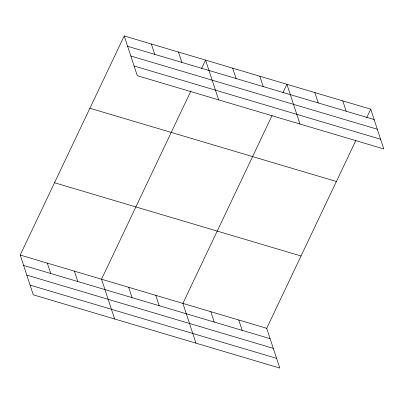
<?xml version="1.0" encoding="UTF-8"?>
<svg xmlns="http://www.w3.org/2000/svg" width="404" height="404" viewBox="0 0 404 404"><rect width="100%" height="100%" fill="white"/><g stroke="black" fill="none" stroke-linecap="round" stroke-linejoin="round"><path stroke-width="0.61" d="M355.828 140.572L266.706 328.3L279.775 368.064L33.274 294.819L20.2 255.06L124.225 35.936L370.726 109.181L383.8 148.94L137.294 75.7L124.225 35.936M190.935 90.935L101.545 279.23L114.62 318.993M201.576 68.513L205.57 60.105L218.64 99.869M272.013 115.665L182.891 303.399L195.965 343.163M282.926 92.683L286.916 84.274L299.99 124.038M366.736 117.589L370.726 109.181M127.629 46.298L374.134 119.539M130.82 55.999L377.326 129.24M134.108 65.993L380.608 139.239M89.895 108.247L336.401 181.492M54.53 182.749L301.031 255.99M20.2 255.06L266.706 328.3M23.604 265.423L270.109 338.663M26.795 275.124L273.301 348.364M30.083 285.118L276.589 358.358M342.789 100.879L346.198 111.236M314.852 92.577L318.261 102.939M259.802 76.22L263.206 86.582M232.684 68.165L236.093 78.522M178.452 52.05L181.861 62.413M151.338 43.996L154.747 54.353M238.769 320.003L242.173 330.361M210.832 311.701L214.236 322.064M155.777 295.344L159.181 305.702M128.664 287.289L132.068 297.647M74.432 271.175L77.836 281.532M47.313 263.12L50.722 273.478"/></g></svg>
